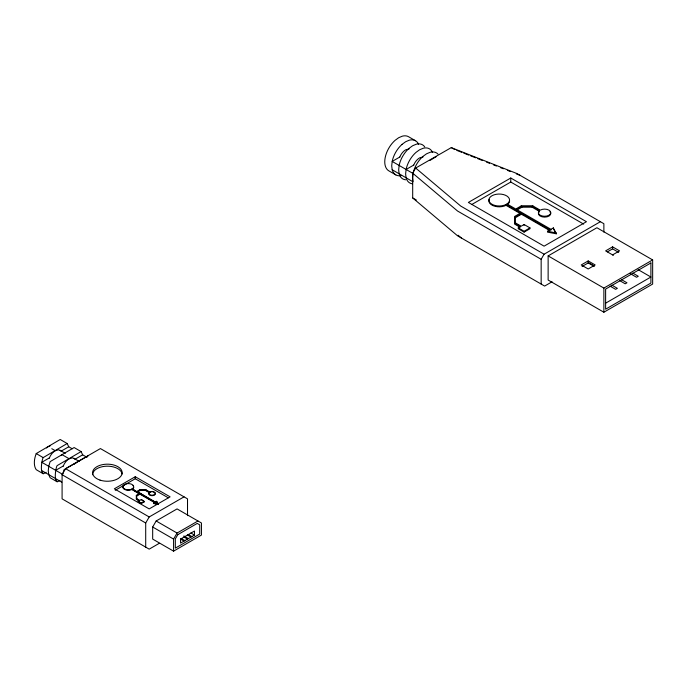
<?xml version="1.0" encoding="UTF-8"?>
<svg xmlns="http://www.w3.org/2000/svg" width="687" height="687" viewBox="0 0 687 687"><rect width="100%" height="100%" fill="white"/><g stroke="black" fill="none" stroke-linecap="round" stroke-linejoin="round"><path stroke-width="1.03" d="M87.009 457.344L82.663 454.828L81.083 451.582L57.081 465.657C55.51 468.182 52.882 486.25 60.078 480.299M432.475 152.299A19.708 11.404 -59.9 0 0 423.192 148.255L419.568 149.783L415.961 152.411A19.708 11.404 -59.9 0 0 406.094 169.474L405.622 173.914L406.094 177.804A19.708 11.404 -59.9 0 0 412.604 183.833M437.971 154.094A19.708 11.404 -59.9 0 0 430.148 152.282L426.524 153.811L422.917 156.438A19.708 11.404 -59.9 0 0 413.05 173.493L412.578 177.933L413.05 181.832L392.183 169.749L391.71 165.859L392.183 161.419A19.708 11.404 -59.9 0 1 402.058 144.356M72.229 448.783L68.752 446.773L67.171 443.527L43.169 457.602C41.606 460.118 38.979 478.186 46.141 472.252M49.275 458.152L50.374 455.867A9.773 5.616 -59.9 0 1 55.261 450.715L58.73 449.796L65.377 453.257M63.187 466.207L64.286 463.923A9.773 5.616 -59.9 0 1 69.172 458.77L72.633 457.851L79.288 461.312M399.679 157.28L400.779 154.996A9.773 5.616 -59.9 0 1 405.665 149.843L409.134 148.924M413.591 165.335L414.69 163.051A9.773 5.616 -59.9 0 1 419.577 157.898L423.037 156.98M159.272 543.323L149.191 549.145L62.088 498.856L62.088 474.717L65.574 468.689L100.414 448.568L187.517 498.856L187.517 515.645M145.704 547.135L145.704 522.996L149.191 516.959L184.03 496.847M152.677 527.015L156.155 520.986L177.066 508.912L201.446 522.996L201.446 535.061L173.579 551.154L152.677 539.089L152.677 527.015L173.579 539.089L173.579 551.154M173.579 539.089L177.066 533.052L197.968 520.986M541.158 284.057L541.158 259.291L544.095 254.207L600.386 221.703M552.073 281.782L544.645 286.075L457.542 235.787L412.689 197.942L412.689 173.167L415.678 168.049L451.273 147.619L517.096 173.613L603.873 223.713L603.873 232.112M506.954 204.769L506.954 203.927L508.182 203A10.348 5.977 0 0 0 501.021 194.129A10.348 5.977 0 0 0 489.032 201.051A10.348 5.977 0 0 0 504.395 205.19L506.001 204.477L520.703 212.961L514.589 216.491L514.589 224.091L519.604 226.985M132.333 488.749L136.962 491.866L132.333 489.196L132.977 488.268A5.419 3.126 0 0 0 129.225 483.622A5.419 3.126 0 0 0 122.947 487.246A5.419 3.126 0 0 0 130.994 489.41L131.835 489.041L139.53 493.927L131.835 489.479L130.994 489.857A5.419 3.126 0 0 1 123.986 489.05A5.419 3.126 0 0 1 124.45 484.936M132.333 489.196L132.977 488.706A5.419 3.126 0 0 0 133.699 487.143M136.962 491.428L139.779 489.797L145.91 489.797L149.74 492.012A3.255 1.881 0 0 1 155.099 492.699A3.255 1.881 0 0 1 151.758 495.207A3.255 1.881 0 0 1 149.225 492.399L149.225 492.845A3.255 1.881 0 0 0 150.178 495.318A3.255 1.881 0 0 0 154.532 494.992A3.255 1.881 0 0 0 154.343 492.459M515.319 223.67L515.319 216.912L521.433 213.382L549.969 229.853L547.513 231.27L547.513 232.12L556.29 233.803L553.37 227.895L550.914 229.312L516.53 209.458L521.905 206.349L532.15 206.349L539.561 210.626L539.209 210.892A6.209 3.581 0 0 0 544.044 216.259A6.209 3.581 0 0 0 550.424 211.459A6.209 3.581 0 0 0 540.197 210.153L532.88 205.928L521.175 205.928L515.8 209.028L506.954 203.927M539.561 210.626L539.209 211.742A6.209 3.581 0 0 0 544.585 217.118A6.209 3.581 0 0 0 549.961 211.742M402.05 144.356L405.656 141.728L409.28 140.2A19.708 11.404 -59.9 0 1 418.572 144.244M429.873 160.466L436.193 156.688M43.375 473.875L36.222 469.668A19.708 11.404 -59.9 0 1 36.222 453.575L60.216 439.491L67.171 443.527M81.083 451.582L74.127 447.555L50.125 461.63L48.734 466.31L48.262 470.75L48.734 474.648L50.134 477.723L57.313 481.922M516.53 210.299L521.905 207.199L532.15 207.199L539.561 211.476M515.319 217.753L521.433 214.224L549.969 230.703M515.319 222.828L521.175 226.203L524.104 224.512L529.952 227.895L529.952 228.737L524.104 232.12L518.247 228.737L518.247 227.895L520.445 226.624L514.589 223.249M518.247 227.895L524.104 231.27L529.952 227.895M135.253 476.726L114.351 488.801L149.191 508.912L170.093 496.847L135.253 476.726L135.253 478.745L168.263 497.8M115.261 490.286L135.253 478.745M137.348 491.652L155.356 502.051L156.645 501.304L156.645 501.75L155.356 502.489L137.348 491.652L140.165 490.02L145.524 490.02L149.74 492.459L149.74 492.012M137.348 492.09L140.165 490.466L145.524 490.466L149.414 492.708M548.132 255.899L596.909 227.74L652.65 259.926L652.65 284.057L603.873 312.224L548.132 280.038L548.132 255.899L603.873 288.085L652.65 259.926M139.53 493.481L136.327 495.336L136.327 499.312L139.392 501.081M136.327 495.774L139.916 493.704L154.858 502.334L153.579 503.519L154.858 502.334M136.713 495.997L139.916 494.151L154.858 502.772M136.713 498.65L139.779 500.419L141.316 499.535L144.382 501.75L141.316 503.519L138.25 501.75L139.392 500.643L136.327 498.874M138.25 501.75L139.014 500.866M138.25 501.304L141.316 503.073L144.382 501.304M588.192 260.931L581.228 264.95L588.192 268.978L595.165 264.95L588.192 260.931L588.192 262.941L594.289 266.462M612.581 254.894L619.554 250.875L612.581 246.848L605.616 250.875L613.379 255.358M582.095 266.462L588.192 262.941M607.36 251.88L612.581 248.857L618.678 252.378M194.481 535.061L180.544 543.108L180.544 539.089L194.481 531.042L194.481 535.061L190.849 532.966M605.616 303.173L650.907 277.024L638.094 269.622M399.791 157.04L392.183 161.419L413.05 173.493M406.094 169.474L413.703 165.095M510.776 178.01L468.371 202.433L544.095 246.161L586.449 221.703L510.776 178.01L510.776 182.038L583.684 224.125M472.055 204.34L510.776 182.038M49.387 457.911L41.778 462.282L62.646 474.365L64.037 469.685L88.219 455.773M68.752 446.773L61.143 451.153L60.164 450.243M55.69 470.337L63.298 465.966M74.067 458.289L75.055 459.208L82.663 454.828M520.703 213.803L506.001 205.319L504.395 206.031A10.348 5.977 0 0 1 492.923 205.602A10.348 5.977 0 0 1 489.23 199.316M48.305 446.687L50.099 445.932M547.513 231.27L556.29 232.962M153.579 503.073L158.173 504.404L153.579 503.519M456.803 150.376L461.758 152.334M463.742 153.115L468.706 155.073M470.681 155.855L475.644 157.812M477.628 158.603L482.583 160.56M486.551 162.123L489.522 163.3M493.489 164.863L496.461 166.039M500.428 167.611L503.399 168.779M507.367 170.35L510.338 171.527M516.289 173.871L520.257 175.443M451.273 147.619L454.82 149.594M412.689 197.942L416.313 199.986M632.744 273.074L638.275 276.268L636.54 277.273L630.082 273.546M621.426 279.609L626.956 282.804L625.213 283.808L619.683 280.614M588.321 262.511L592.933 265.173M611.842 285.139L617.373 288.334L615.629 289.339L610.099 286.144M544.095 254.207L460.754 206.083L415.678 168.049M541.158 259.291L457.542 211.021L412.689 173.167M144.382 501.75L141.316 499.535M188.229 534.477L191.871 536.573M187.362 534.975L190.995 537.079M183.841 535.963L188.384 538.582M65.574 468.689L149.191 516.959M156.155 520.986L177.066 533.052M183.876 536.985L187.517 539.089M181.265 538.496L184.897 540.592M180.398 539.003L184.03 541.098M62.088 474.717L145.704 522.996M415.541 140.766L408.585 136.739A19.708 11.404 -59.9 0 0 402.324 136.172L398.7 137.701L395.102 140.328A19.708 11.404 -59.9 0 0 385.227 157.392A19.708 11.404 -59.9 0 0 388.851 170.857L395.798 174.884M51.783 448.697L55.261 450.715M69.172 458.77L62.216 454.742A9.773 5.616 -59.9 0 0 61.014 455.558M36.222 453.575L43.169 457.602M41.778 470.621L61.778 482.197M458.074 235.22L461.355 237.985M553.851 229.587L556.29 233.803M156.645 501.304L158.173 503.957M156.645 501.75L157.666 503.519M612.581 246.848L612.581 248.857M603.873 288.085L603.873 312.224M553.37 227.895L553.37 228.737M550.914 229.312L550.914 230.154M532.88 205.928L532.88 206.77M532.15 206.349L532.15 207.199M524.104 224.512L524.104 225.362M524.104 231.27L524.104 232.12M522.163 213.803L522.163 214.653M521.905 206.349L521.905 207.199M521.433 213.382L521.433 214.224M521.175 205.928L521.175 206.77M519.707 227.045L519.707 227.895M506.001 204.477L506.001 205.319M155.356 502.051L155.356 502.489M145.91 489.797L145.91 490.243L139.779 490.243L139.779 489.797M145.524 490.02L145.524 490.466M141.316 503.073L141.316 503.519M140.294 493.927L140.294 494.365M140.165 490.02L140.165 490.466M139.916 493.704L139.916 494.151M136.713 495.55L136.713 499.097M131.835 489.041L131.835 489.479M74.333 464.103A9.773 5.616 -59.9 0 1 76.128 462.798M46.518 447.984A9.773 5.651 -59.9 0 1 47.704 447.065M92.599 474.717A14.779 8.536 0 0 1 106.734 466.19A14.779 8.536 0 0 1 122.106 473.978M150.419 492.158A3.255 1.881 0 0 1 151.2 491.969M152.883 491.969A3.255 1.881 0 0 1 153.673 492.158M132.977 485.58A5.419 3.126 0 0 1 133.518 486.336M509.574 200.862A10.348 5.977 0 0 1 508.182 203.841M405.648 179.805A19.708 11.404 -59.9 0 1 399.138 173.777L398.666 169.887L399.138 165.447A19.708 11.404 -59.9 0 1 409.014 148.383L412.612 145.756L416.236 144.227A19.708 11.404 -59.9 0 1 424.712 146.846M401.191 175.649A19.708 11.404 -59.9 0 1 392.183 169.749M177.787 534.649L175.322 538.917L175.322 548.14L199.711 534.057L199.711 524.834L197.246 523.408L177.787 534.649M650.907 262.941L605.616 289.09L605.616 309.202L650.907 283.053L650.907 262.941M99.993 480.101A14.779 8.536 0 0 0 122.166 472.708A14.779 8.536 0 0 0 99.993 465.314A14.779 8.536 0 0 0 99.993 480.101"/></g></svg>
